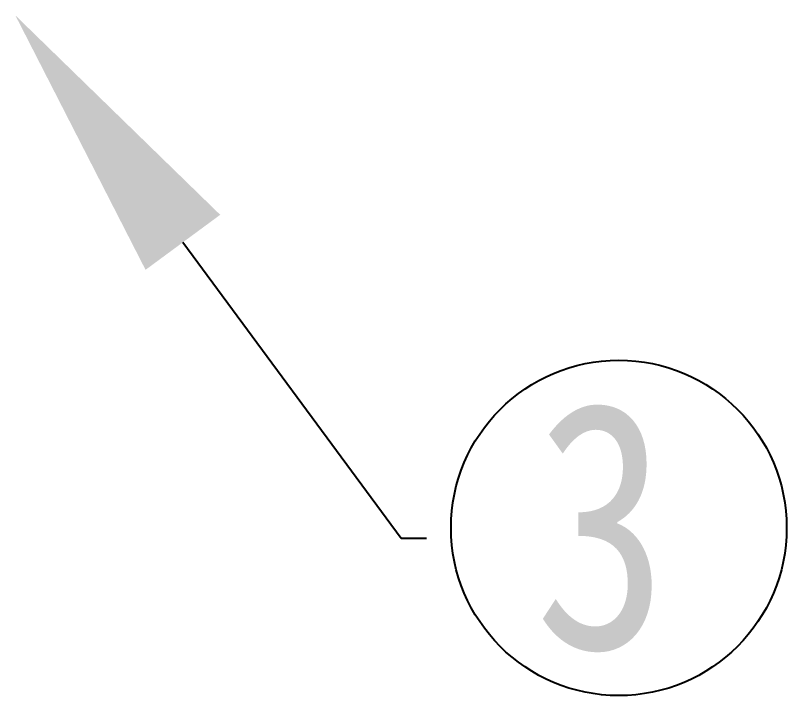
# Model space of a CAD drawing. Header units: millimetres. Extents: x -40345 to 112844, y -9488 to 174201.
# Drawn here: x 12905.38 to 12916.31, y 170243.16 to 170252.81 of the extents above; entities that cross this region are included whole.
import ezdxf
from ezdxf import colors
from ezdxf.entities.mleader import LeaderData, LeaderLine
from ezdxf.math import Vec2, Vec3

# ---------------------------------------------------------------- set-up
doc = ezdxf.new("R2010")
doc.units = ezdxf.units.MM
doc.styles.get("Standard").update_dxf_attribs({"font": '', "width": 0.8})
doc.styles.get('Standard').set_extended_font_data('SimSun')

msp = doc.modelspace()

# ---------------------------------------------------------------- linework, layer by layer
at = {"ltscale": 0.1}
msp.add_circle((12913.931, 170245.543), 2.379, dxfattribs=at)

# ---------------------------------------------------------------- texts
at = {"ltscale": 0.1, "insert": (12914.637, 170243.778), "char_height": 3.5, "attachment_point": 9}
msp.add_mtext_dynamic_manual_height_columns('3', width=7.52409, gutter_width=12.5, heights=[0], dxfattribs=at)

# ---------------------------------------------------------------- leaders
at = {"ltscale": 0.1}
ml = msp.add_multileader_mtext('Standard', dxfattribs=at)
ml.set_content('', color=256)
ml.set_leader_properties()
ml.build(insert=Vec2(0, 0))
ml.multileader.update_dxf_attribs({"text_right_attachment_type": 6, "dogleg_length": 0.36})
ctx = ml.context
ctx.base_point, ctx.plane_origin = Vec3(12911.206, 170245.398), Vec3(12906.288, 170253.497)
ctx.right_attachment = 6
notes = []
notes.append((ctx, [(0, (1, 1, 0), (12910.846, 170245.398), (1, 0), 0.36, [(0, [(12905.376, 170252.814)], 0, [])])]))
ctx.mtext.insert, ctx.mtext.flow_direction = Vec3(12913.206, 170247.398), 5
for ctx, leaders in notes:
    for number, flags, end, landing, length, lines in leaders:
        leader = LeaderData()
        leader.index, (leader.has_last_leader_line, leader.has_dogleg_vector, leader.attachment_direction) = number, flags
        leader.last_leader_point, leader.dogleg_vector, leader.dogleg_length = Vec3(end), Vec3(landing), length
        for number, points, colour, breaks in lines:
            line = LeaderLine()
            line.index, line.vertices, line.color, line.breaks = number, Vec3.list(points), colors.encode_raw_color(colour), breaks
            leader.lines.append(line)
        ctx.leaders.append(leader)

doc.saveas('drawing.dxf')
